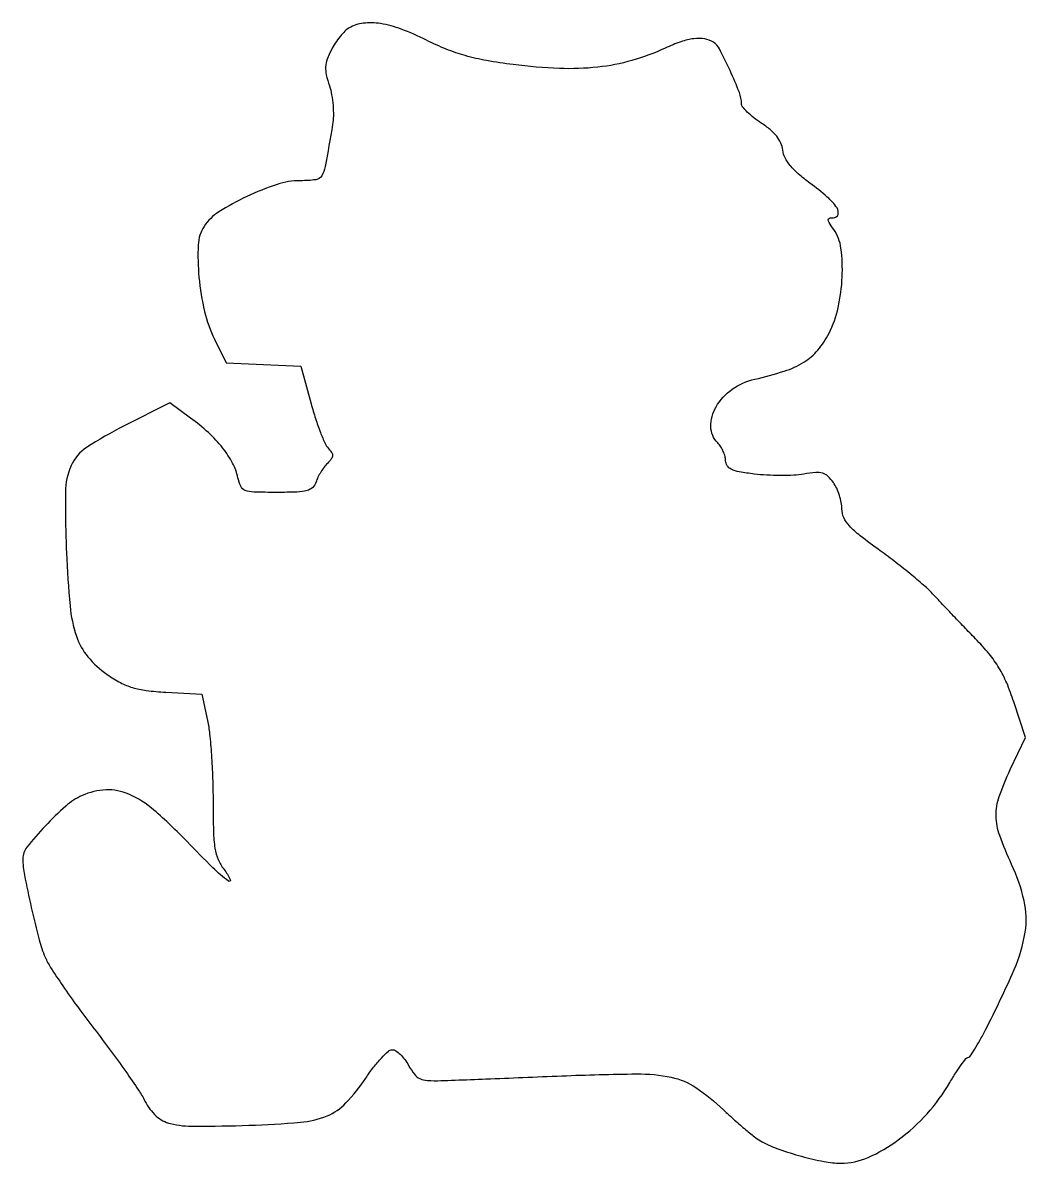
# Model space of a CAD drawing. Extents: x 0 to 190, y 0 to 216.
import ezdxf

# ---------------------------------------------------------------- set-up
doc = ezdxf.new("R2010")
doc.units = 0

msp = doc.modelspace()

# ---------------------------------------------------------------- linework, layer by layer
msp.add_lwpolyline([(61.749978, 214.919889, 0.065317), (60.966319, 214.314369, 0.024919), (60.041767, 213.286767, 0.024169), (59.136347, 212.056636, 0.027238), (58.39227, 210.791672, 0.031193), (57.600402, 208.993817, 0.074483), (57.305902, 207.569031, 0.069329), (57.431981, 206.059015, 0.024264), (58.014934, 203.954751, -0.035887), (58.441341, 202.26388, -0.023179), (58.701108, 200.260414, -0.023294), (58.77291, 198.267333, -0.040039), (58.622642, 196.613376, -0.002345), (57.215486, 188.670049, -0.08512), (56.581594, 186.932693, -0.235329), (55.461479, 186.184551, -0.031665), (52.550316, 186, 0.079093), (48.107979, 185.292859, 0.031685), (42.372271, 183.008166, 0.030859), (37.086932, 180.092491, 0.106638), (34.318192, 177.36287, 0.134916), (33.183357, 173.842289, 0.03373), (33.328576, 167.747099, 0.034981), (34.385451, 161.247215, 0.057165), (36.273096, 156), (38.5, 151.5), (45.552129, 151.210184), (52.604258, 150.920369), (54.552129, 143.785054, 0.011486), (55.394731, 140.955952, 0.01408), (56.315983, 138.356558, 0.012563), (57.199246, 136.231288, 0.091527), (57.821429, 135.32487, -0.047571), (58.44501, 134.567824, -0.166267), (58.608039, 133.965753, -0.146702), (58.376056, 133.342657, -0.03443), (57.636937, 132.49408, 0.036562), (57.014001, 131.772711, 0.022674), (56.387468, 130.844763, 0.022703), (55.849401, 129.867139, 0.03762), (55.498121, 128.99408, -0.123848), (54.85083, 127.947203, -0.127874), (53.792366, 127.346472, -0.057033), (51.905581, 127.065351, -0.008491), (48.057612, 127, -0.006606), (43.694367, 127.057654, -0.083741), (42.088486, 127.372358, -0.192324), (41.241733, 128.146476, -0.063279), (40.694691, 129.776543, 0.07353), (39.70974, 132.524266, 0.044812), (37.81504, 135.412703, 0.039313), (35.126707, 138.305936, 0.029157), (31.745964, 141.069063), (27.806424, 143.922851), (19.051151, 139.52569, 0.028845), (12.067349, 135.498196, 0.142443), (9.147758, 132.081022, 0.104726), (8.058997, 127.103933, 0.012144), (8.261235, 115.624721, 0.012425), (8.938794, 105.489503, 0.057718), (10.141617, 99.759443, 0.093419), (12.30843, 95.872162, 0.067596), (15.975939, 92.516674, 0.029118), (18.478016, 90.990225, 0.049094), (20.748402, 90.053083, 0.042607), (23.374128, 89.498387, 0.016648), (27.068364, 89.165979), (33.881235, 88.781018), (34.940618, 83.841288, -0.027154), (35.349511, 81.257765, -0.008336), (35.688806, 77.322302, -0.008315), (35.922221, 72.897448, -0.009019), (36, 68.585638, 0.006277), (36.07291, 62.77848, 0.033408), (36.364082, 59.619019, 0.060757), (36.97708, 57.487685, 0.066372), (38.07258, 55.634859, -0.056707), (39.268772, 53.697867, -0.782452), (38.905124, 53.402092, -0.033583), (35.974569, 55.932258, -0.006576), (31.081655, 60.895171, 0.022557), (24.818479, 66.854536, 0.075693), (20.047128, 69.87488, 0.11461), (15.753946, 70.678402, 0.095396), (11.225848, 69.601843, 0.074402), (8.135012, 67.611264, 0.024417), (4.236678, 63.834805, 0.020009), (0.773339, 59.825291, 0.169981), (0.001178, 57.612086, 0.04863), (0.301507, 54.564933, 0.006942), (1.607383, 48.41737, 0.00755), (3.091906, 42.305954, 0.03851), (4.225669, 39, 0.0411), (5.25804, 37.062226, 0.007077), (7.561506, 33.590625, 0.007663), (10.39268, 29.585198, 0.006782), (13.46096, 25.5, -0.005454), (16.559187, 21.397649, -0.005931), (19.480535, 17.340637, -0.005597), (21.901311, 13.80991, -0.028774), (23.105172, 11.766, 0.087263), (25.24521, 8.944143, 0.130554), (27.963067, 7.500644, 0.058604), (32.532687, 6.988934, 0.006899), (42.784859, 7.187395, 0.013176), (52.524979, 7.767663, 0.074504), (57.571441, 8.973711, 0.107779), (61.148916, 11.410972, 0.042255), (64.893571, 16.10317, -0.016906), (66.378358, 18.170238, -0.023261), (67.857334, 19.914681, -0.021108), (69.171375, 21.211613, -0.186269), (69.918629, 21.5, -0.150101), (70.578029, 21.297484, -0.043633), (71.41195, 20.61875, -0.039591), (72.265413, 19.648178, -0.033377), (73.010161, 18.5, 0.037991), (74.102751, 16.84908, 0.118287), (75.137113, 16.021592, 0.097228), (76.553121, 15.666936, 0.020973), (79.091532, 15.6425, 0.00153), (81.784734, 15.737806, 0.00019), (87.648764, 15.965516, 0.000224), (94.613247, 16.241726, 0.000185), (102.03192, 16.542025, -0.00708), (116.159887, 16.918882, -0.054919), (122.720038, 16.279097, -0.096352), (127.385767, 14.311645, -0.043467), (132.579398, 10.128521, 0.008708), (134.687224, 8.174669, 0.009254), (136.820198, 6.335437, 0.008916), (138.711329, 4.820968, 0.041528), (139.883394, 4.062406, 0.038064), (143.086724, 2.649883, 0.018459), (147.362468, 1.316445, 0.018265), (151.640779, 0.319833, 0.047297), (154.789838, 0.010824, 0.105722), (159.95705, 1.097982, 0.054932), (165.676523, 4.432124, 0.050469), (171.106908, 9.374543, 0.050409), (175.439485, 15.306527, -0.009674), (176.540989, 17.105393, -0.01464), (177.574467, 18.622319, -0.009289), (178.481082, 19.825074, -0.229129), (178.845022, 20.003497, 0.24609), (179.201771, 20.192834, 0.008541), (180.095258, 21.547126, 0.014182), (181.106357, 23.24253, 0.009229), (182.181388, 25.253497, 0.014398), (187.600476, 36.65533, 0.064676), (189.677902, 43.727422, 0.095278), (189.478594, 49.685065, 0.053616), (187.121612, 56.553816, -0.023604), (184.871474, 62.020306, -0.082319), (184.194254, 65.762728, -0.086568), (184.77708, 69.421884, -0.027814), (186.856314, 74.534297), (189.711051, 80.568594), (187.517316, 87.339026, 0.021711), (186.183924, 90.916621, 0.03618), (184.721314, 93.778212, 0.035877), (182.852247, 96.415451, 0.020928), (180.265912, 99.304729, -0.00152), (178.120332, 101.522126, -0.00127), (175.855535, 103.889015, -0.001281), (173.795239, 106.064295, -0.003506), (172.354121, 107.615321, 0.026955), (170.779688, 109.158054, 0.007967), (168.208711, 111.347396, 0.007971), (165.234991, 113.720444, 0.008506), (162.25, 115.945553, -0.009323), (158.444098, 118.792288, -0.042073), (156.40533, 120.672446, -0.076385), (155.359859, 122.236324, -0.109638), (155, 123.857726, 0.048349), (154.883721, 125.057399, 0.029532), (154.528309, 126.4361, 0.029432), (154.009429, 127.773144, 0.045526), (153.394245, 128.847524, 0.049458), (152.367672, 130.042237, 0.120671), (151.368466, 130.616912, 0.091526), (150.042702, 130.748872, 0.021012), (147.801266, 130.466424, -0.028591), (145.890492, 130.254997, -0.013311), (143.396977, 130.189115, -0.013138), (140.768791, 130.258724, -0.017888), (138.407022, 130.46835, -0.013051), (135.587561, 130.895619, -0.065463), (134.069042, 131.377423, -0.136607), (133.289738, 132.046596, -0.148515), (133, 133.000528, 0.066081), (132.891118, 133.820783, 0.039099), (132.559375, 134.752387, 0.038446), (132.074223, 135.646587, 0.052908), (131.5, 136.357143, -0.196321), (130.198516, 139.455394, -0.134754), (131.182787, 143.186627, -0.107968), (134.23492, 146.523139, -0.098493), (138.5, 148.419763, 0.022163), (144.098327, 149.947416, 0.060987), (147.807426, 151.659863, 0.078513), (150.440971, 153.928318, 0.058569), (152.564476, 157.127238, 0.063316), (154.290398, 161.966908, 0.042877), (155.052671, 167.779632, 0.043598), (154.82126, 173.227957, 0.12094), (153.443296, 176.777494, -0.009966), (152.56117, 178.091895, -0.140165), (152.398869, 178.630587, -0.357192), (152.626028, 178.916127, -0.053211), (153.411911, 179, 0.327937), (154.262147, 179.624846, 0.229328), (154.080302, 180.847826, 0.064894), (152.235254, 182.91753, 0.019975), (148.959195, 185.529954, -0.020078), (146.739225, 187.300968, -0.042261), (145.200875, 188.878583, -0.055546), (144.242493, 190.349887, -0.08809), (143.812641, 191.786975, 0.076806), (143.441249, 193.138219, 0.062185), (142.659834, 194.424978, 0.051808), (141.439851, 195.674379, 0.030196), (139.75, 196.915332, -0.021838), (138.314073, 197.933339, -0.028543), (137.101562, 198.991338, -0.028652), (136.223251, 199.955212, -0.172093), (136, 200.584637, 0.094514), (135.597403, 202.69544, 0.012898), (133.829462, 206.84538, 0.011017), (131.850263, 210.936787, 0.133747), (130.686976, 212.214621, 0.102762), (129.030051, 212.841259, 0.069598), (127.005209, 212.877288, 0.052879), (124.546443, 212.309777, 0.025978), (121.565724, 211.103865, -0.039946), (115.270301, 208.759118, -0.042156), (108.794398, 207.497388, -0.037181), (101.528237, 207.251453, -0.021451), (92.803339, 207.9807, -0.012747), (87.747913, 208.75394, -0.024239), (83.738254, 209.674765, -0.026992), (80.134363, 210.901852, -0.021003), (76.360673, 212.605888, 0.02544), (71.615294, 214.698231, 0.051881), (67.685243, 215.74683, 0.068395), (64.430945, 215.813536, 0.103196)], format="xyb", close=True)

doc.saveas('drawing.dxf')
